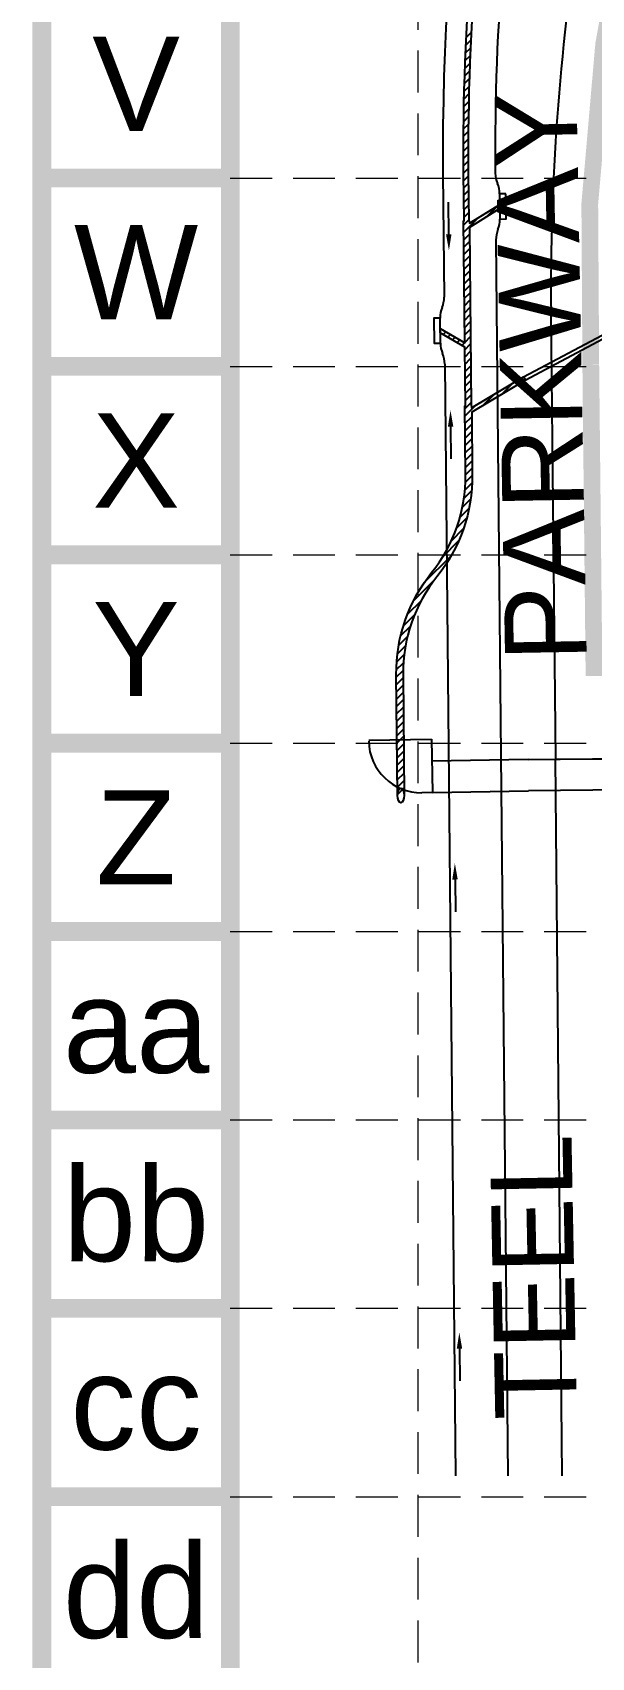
# Model space of a CAD drawing. Header units: inches. Extents: x 2468858 to 2474627, y 7110391 to 7114000.
# Drawn here: x 2468858 to 2469125, y 7111218 to 7111995 of the extents above; entities that cross this region are included whole.
import ezdxf
from ezdxf.enums import TextEntityAlignment as Align

# ---------------------------------------------------------------- set-up
doc = ezdxf.new("R2010")
doc.units = ezdxf.units.IN
doc.header["$MEASUREMENT"] = 0
doc.linetypes.add('HIDDEN', pattern=[0.375, 0.25, -0.125])
for name, color, linetype in [('BASE', 7, 'Continuous'), ('contours', 35, 'Continuous'), ('EXPVMT', 250, 'Continuous'), ('EXSTM', 250, 'Continuous'), ('FLOW', 250, 'Continuous'), ('FUTURE', 250, 'Continuous'), ('GRID', 254, 'HIDDEN'), ('LIMITS OF DISTUBANCE', 1, 'HIDDEN'), ('PVMT', 250, 'Continuous'), ('STM', 1, 'Continuous'), ('STRNAMES', 250, 'Continuous')]:
    doc.layers.add(name, color=color, linetype=linetype)
doc.styles.get("Standard").update_dxf_attribs({"font": 'ARIAL.TTF'})

msp = doc.modelspace()

# ---------------------------------------------------------------- linework, layer by layer
at = {"layer": 'BASE', "const_width": 9}
for points in [[(2468862.87, 7110395.23), (2474622.87, 7110395.23), (2474622.87, 7113995.23), (2468862.87, 7113995.23)], [(2468952.87, 7110485.23), (2474532.87, 7110485.23), (2474532.87, 7113905.23), (2468952.87, 7113905.23)]]:
    msp.add_lwpolyline(points, close=True, dxfattribs=at)
for points in [[(2468952.87, 7111925.23), (2468862.87, 7111925.23)], [(2468952.87, 7111835.23), (2468862.87, 7111835.23)], [(2468952.87, 7111745.23), (2468862.87, 7111745.23)], [(2468952.87, 7111655.23), (2468862.87, 7111655.23)], [(2468952.87, 7111565.23), (2468862.87, 7111565.23)], [(2468952.87, 7111475.23), (2468862.87, 7111475.23)], [(2468952.87, 7111385.23), (2468862.87, 7111385.23)], [(2468952.87, 7111295.23), (2468862.87, 7111295.23)]]:
    msp.add_lwpolyline(points, dxfattribs=at)
at = {"layer": 'contours', "color": 35}
for p, q in [((2469110.41, 7111421.38, 569), (2469110.4, 7111421.38, 569)), ((2469110.61, 7111401.14, 570), (2469110.67, 7111401.07, 570)), ((2469110.67, 7111401.07, 570), (2469110.61, 7111401.03, 570))]:
    msp.add_line(p, q, dxfattribs=at)
at = {"layer": 'EXPVMT', "color": 7}
for p, q in [((2469054.5, 7111927.33), (2469055.07, 7111868.36)), ((2469079.81, 7111895.6), (2469085.52, 7111305.24)), ((2469055.38, 7111836.36), (2469060.52, 7111305.24)), ((2469019.05, 7111656.68), (2469049.04, 7111657.15)), ((2469049.04, 7111657.15), (2469049.45, 7111631.65)), ((2469095.2, 7111647.38), (2469049.21, 7111646.65)), ((2469049.45, 7111631.65), (2469044.45, 7111631.57)), ((2469049.45, 7111631.65), (2469095.44, 7111632.38))]:
    msp.add_line(p, q, dxfattribs=at)
for points in [[(2469084.6, 7111917.65), (2469081.6, 7111917.62), (2469081.71, 7111905.62), (2469084.71, 7111905.65)], [(2469053.17, 7111858.34), (2469050.17, 7111858.31), (2469050.29, 7111846.32), (2469053.29, 7111846.34)]]:
    msp.add_lwpolyline(points, close=True, dxfattribs=at)
for centre, radius, start, end in [((2470204.45, 7111938.45), 1125, 159.16491, 180.55247), ((2470204.45, 7111938.45), 1150, 162.08602, 180.55402), ((2469092.5, 7111927.73), 13, 180.55247, 203.17388), ((2469068.6, 7111917.5), 13, 0.55402, 23.17388), ((2469092.81, 7111895.73), 13, 157.93415, 180.55402), ((2469068.72, 7111905.5), 13, 337.93415, 0.55402), ((2469042.07, 7111868.24), 13, 337.93415, 0.55402), ((2469066.17, 7111858.47), 13, 157.93415, 180.55402), ((2469066.29, 7111846.47), 13, 180.55402, 203.17388), ((2469042.38, 7111836.24), 13, 0.55402, 23.17388), ((2469044.05, 7111656.57), 25, 180.90572, 270.90572)]:
    msp.add_arc(centre, radius, start, end, dxfattribs=at)
at = {"layer": 'EXSTM', "color": 5}
for p, q in [((2469065.6, 7111992.36), (2469067.97, 7111994.73)), ((2469065.27, 7111984.97), (2469067.62, 7111987.32)), ((2469065.43, 7111988.66), (2469067.79, 7111991.02)), ((2469065, 7111977.62), (2469067.33, 7111979.95)), ((2469065.13, 7111981.29), (2469067.47, 7111983.63)), ((2469064.67, 7111966.69), (2469066.98, 7111969)), ((2469064.77, 7111970.32), (2469067.09, 7111972.64)), ((2469064.88, 7111973.97), (2469067.2, 7111976.29)), ((2469064.52, 7111959.46), (2469066.81, 7111961.76)), ((2469064.59, 7111963.07), (2469066.89, 7111965.37)), ((2469064.41, 7111952.28), (2469066.69, 7111954.56)), ((2469064.46, 7111955.87), (2469066.75, 7111958.15)), ((2469064.34, 7111945.15), (2469066.61, 7111947.41)), ((2469064.37, 7111948.71), (2469066.64, 7111950.98)), ((2469064.32, 7111938.06), (2469066.58, 7111940.31)), ((2469064.33, 7111941.6), (2469066.59, 7111943.85)), ((2469064.33, 7111934.53), (2469066.58, 7111936.77)), ((2469064.35, 7111931.01), (2469066.59, 7111933.25)), ((2469064.38, 7111927.5), (2469066.61, 7111929.73)), ((2469064.41, 7111924), (2469066.64, 7111926.23)), ((2469064.44, 7111920.5), (2469066.67, 7111922.73)), ((2469064.48, 7111917), (2469066.71, 7111919.23)), ((2469064.51, 7111913.5), (2469066.74, 7111915.72)), ((2469064.55, 7111909.99), (2469066.77, 7111912.22)), ((2469064.58, 7111906.49), (2469066.81, 7111908.72)), ((2469075.39, 7111906.7), (2469080.84, 7111912.14)), ((2469064.37, 7111902.74), (2469066.84, 7111905.22)), ((2469064.4, 7111899.24), (2469071.5, 7111906.34)), ((2469067.38, 7111901.75), (2469067.38, 7111901.72)), ((2469064.43, 7111895.74), (2469067.16, 7111898.46)), ((2469064.47, 7111892.24), (2469067.19, 7111894.96)), ((2469064.5, 7111888.74), (2469067.23, 7111891.46)), ((2469064.54, 7111885.23), (2469067.26, 7111887.96)), ((2469064.57, 7111881.73), (2469067.29, 7111884.46)), ((2469064.6, 7111878.23), (2469067.33, 7111880.96)), ((2469064.64, 7111874.73), (2469067.36, 7111877.45)), ((2469064.67, 7111871.23), (2469067.39, 7111873.95)), ((2469064.71, 7111867.73), (2469067.43, 7111870.45)), ((2469064.74, 7111864.22), (2469067.46, 7111866.95)), ((2469064.77, 7111860.72), (2469067.5, 7111863.45)), ((2469053.22, 7111852.71), (2469053.63, 7111853.12)), ((2469064.81, 7111857.22), (2469067.53, 7111859.95)), ((2469064.84, 7111853.72), (2469067.56, 7111856.44)), ((2469064.87, 7111850.22), (2469067.6, 7111852.94)), ((2469054.58, 7111850.53), (2469055.85, 7111851.81)), ((2469056.8, 7111849.21), (2469058.08, 7111850.49)), ((2469059.02, 7111847.9), (2469060.3, 7111849.17)), ((2469061.24, 7111846.58), (2469062.52, 7111847.86)), ((2469063.46, 7111845.27), (2469064.74, 7111846.54)), ((2469064.91, 7111846.72), (2469067.63, 7111849.44)), ((2469064.94, 7111843.21), (2469067.67, 7111845.94)), ((2469064.98, 7111839.71), (2469067.7, 7111842.44)), ((2469065.01, 7111836.21), (2469067.73, 7111838.93)), ((2469065.04, 7111832.71), (2469067.77, 7111835.43)), ((2469065.08, 7111829.21), (2469067.8, 7111831.93)), ((2469091.24, 7111827.09), (2469093.49, 7111829.34)), ((2469065.11, 7111825.71), (2469067.84, 7111828.43)), ((2469065.15, 7111822.2), (2469067.87, 7111824.93)), ((2469065.18, 7111818.7), (2469067.9, 7111821.43)), ((2469073.74, 7111816.65), (2469078.78, 7111821.7)), ((2469082.49, 7111821.87), (2469087.53, 7111826.92)), ((2469064.97, 7111814.95), (2469067.94, 7111817.92)), ((2469065, 7111811.45), (2469070.03, 7111816.48)), ((2469065.03, 7111807.95), (2469068.25, 7111811.17)), ((2469065.07, 7111804.45), (2469068.29, 7111807.67)), ((2469065.1, 7111800.95), (2469068.32, 7111804.17)), ((2469065.13, 7111797.45), (2469068.35, 7111800.66)), ((2469065.17, 7111793.94), (2469068.39, 7111797.16)), ((2469065.2, 7111790.44), (2469068.42, 7111793.66)), ((2469065.22, 7111779.85), (2469068.52, 7111783.16)), ((2469065.24, 7111786.94), (2469068.46, 7111790.16)), ((2469065.27, 7111783.44), (2469068.49, 7111786.66)), ((2469064.5, 7111772.06), (2469068.21, 7111775.77)), ((2469064.97, 7111776.07), (2469068.46, 7111779.56)), ((2469062.61, 7111763.1), (2469067, 7111767.49)), ((2469063.74, 7111767.76), (2469067.74, 7111771.77)), ((2469060.96, 7111757.92), (2469065.91, 7111762.87)), ((2469054.44, 7111744.32), (2469062.1, 7111751.98)), ((2469058.51, 7111751.93), (2469064.36, 7111757.78)), ((2469045.43, 7111731.77), (2469058.55, 7111744.9)), ((2469040.38, 7111723.19), (2469050.68, 7111733.49)), ((2469037.52, 7111716.8), (2469044.18, 7111723.46)), ((2469035.61, 7111711.35), (2469041, 7111716.74)), ((2469033.36, 7111702.03), (2469037.56, 7111706.23)), ((2469034.28, 7111706.48), (2469038.96, 7111711.16)), ((2469032.37, 7111693.97), (2469035.98, 7111697.58)), ((2469032.74, 7111697.88), (2469036.61, 7111701.74)), ((2469032.21, 7111690.27), (2469035.61, 7111693.67)), ((2469032.21, 7111686.74), (2469035.45, 7111689.98)), ((2469032.24, 7111683.24), (2469035.46, 7111686.46)), ((2469032.28, 7111679.73), (2469035.5, 7111682.95)), ((2469032.31, 7111676.23), (2469035.53, 7111679.45)), ((2469032.35, 7111672.73), (2469035.56, 7111675.95)), ((2469032.38, 7111669.23), (2469035.6, 7111672.45)), ((2469032.41, 7111665.73), (2469035.63, 7111668.95)), ((2469032.45, 7111662.23), (2469035.67, 7111665.45)), ((2469032.48, 7111658.73), (2469035.7, 7111661.95)), ((2469032.52, 7111655.23), (2469035.73, 7111658.44)), ((2469032.55, 7111651.72), (2469035.77, 7111654.94)), ((2469032.58, 7111648.22), (2469035.8, 7111651.44)), ((2469032.62, 7111644.72), (2469035.84, 7111647.94)), ((2469032.65, 7111641.22), (2469035.87, 7111644.44)), ((2469032.69, 7111637.72), (2469035.91, 7111640.94)), ((2469032.72, 7111634.22), (2469035.94, 7111637.44)), ((2469032.76, 7111630.72), (2469035.97, 7111633.93))]:
    msp.add_line(p, q, dxfattribs=at)
for points in [[(2469032.76, 7111630.27), (2469032.2, 7111687.98, -0.173392), (2469049.09, 7111736.73, 0.173371), (2469065.27, 7111783.41), (2469064.95, 7111816.41), (2469065.2, 7111816.41), (2469064.93, 7111844.4), (2469053.24, 7111851.32), (2469053.22, 7111853.37), (2469064.91, 7111846.44), (2469064.35, 7111904.72), (2469064.6, 7111904.73), (2469064.38, 7111927.43, -0.0936), (2469138.88, 7112343.97), (2469150.03, 7112373.26), (2469150.14, 7112373.21), (2469162.86, 7112406.63, 0.001471), (2469165.06, 7112412.47), (2469156.34, 7112423.52), (2469157.04, 7112425.45), (2469165.78, 7112414.39, 0.000322), (2469166.25, 7112415.67), (2469166.37, 7112415.62, 0.046165), (2469217.02, 7112604.29, 0.046165)], [(2469140.98, 7112343.17, 0.0936), (2469066.63, 7111927.45), (2469066.85, 7111904.75), (2469067.1, 7111904.75), (2469067.11, 7111903.61), (2469081.65, 7111912.65), (2469081.67, 7111910.6), (2469067.13, 7111901.56), (2469067.95, 7111816.43), (2469068.2, 7111816.44), (2469068.21, 7111815.4), (2469093, 7111830.17), (2469093.89, 7111828.67), (2469068.23, 7111813.37), (2469068.52, 7111783.44, -0.173371), (2469051.63, 7111734.7, 0.173392), (2469035.45, 7111688.01), (2469036.01, 7111630.3)]]:
    msp.add_lwpolyline(points, format="xyb", dxfattribs=at)
msp.add_ellipse((2469034.38, 7111630.28), major_axis=(-0.03, 3.5), ratio=0.464286, dxfattribs=at)
at = {"layer": 'FLOW', "color": 7}
for p, q in [((2469057.28, 7111898.35), (2469057.14, 7111913.75)), ((2469058.17, 7111806.42), (2469058.33, 7111791.02)), ((2469060.27, 7111590.09), (2469060.42, 7111574.69)), ((2469062.4, 7111365.91), (2469062.55, 7111350.51))]:
    msp.add_line(p, q, dxfattribs=at)
for points in [[(2469055.98, 7111898.34), (2469058.58, 7111898.36), (2469057.36, 7111890.55)], [(2469056.87, 7111806.41), (2469059.47, 7111806.44), (2469058.1, 7111814.22)], [(2469061.57, 7111590.1), (2469058.97, 7111590.08), (2469060.2, 7111597.89)], [(2469063.7, 7111365.92), (2469061.1, 7111365.9), (2469062.33, 7111373.71)]]:
    msp.add_solid(points, dxfattribs=at)
at = {"layer": 'FUTURE', "color": 7}
for p, q in [((2469095.2, 7111647.38), (2469141.2, 7111647.96)), ((2469111.53, 7111305.24), (2469108.23, 7111647.51)), ((2469141.39, 7111632.96), (2469095.39, 7111632.38))]:
    msp.add_line(p, q, dxfattribs=at)
at = {"layer": 'GRID', "color": 252, "linetype": 'HIDDEN', "lineweight": 0, "ltscale": 80}
for p, q in [((2469042.57, 7113906.08), (2469042.57, 7110754.83)), ((2468952.87, 7111925.23), (2474532.87, 7111925.23)), ((2468952.87, 7111835.23), (2474532.87, 7111835.23)), ((2468952.87, 7111745.23), (2474532.87, 7111745.23)), ((2468952.87, 7111655.23), (2474532.87, 7111655.23)), ((2468952.87, 7111565.23), (2474532.87, 7111565.23)), ((2468952.87, 7111475.23), (2474532.87, 7111475.23)), ((2468952.87, 7111385.23), (2474532.87, 7111385.23)), ((2468952.87, 7111295.23), (2474532.87, 7111295.23))]:
    msp.add_line(p, q, dxfattribs=at)
at = {"layer": 'LIMITS OF DISTUBANCE', "ltscale": 300, "const_width": 8}
msp.add_lwpolyline([(2471705.42, 7112622.35), (2469299.78, 7112610.93), (2469280.51, 7112511.92), (2469190.31, 7112212.78), (2469165.72, 7112138.5, 0.093397), (2469125.14, 7111836.24), (2469126.65, 7111691.28), (2469320.36, 7111692.25), (2469319.4, 7111652.36), (2469249.22, 7111583.65), (2469311.22, 7111515.9), (2469399.19, 7111603.35), (2469561.17, 7111536.56), (2469635.52, 7111518.85), (2469622.58, 7111359.81), (2469939.15, 7111366.28), (2469938.07, 7111400.24), (2470156.41, 7111338.31), (2470318.79, 7111316.1), (2470476.04, 7111322.08), (2470480.31, 7111246.9), (2471344.66, 7111268.5)], format="xyb", dxfattribs=at)
at = {"layer": 'PVMT', "color": 7}
for p, q in [((2469106.13, 7111861.01), (2469108.23, 7111647.51)), ((2469108.23, 7111647.51), (2469133.23, 7111647.75))]:
    msp.add_line(p, q, dxfattribs=at)
msp.add_arc((2470231.08, 7111872.06), 1125, 171.06002, 180.56319, dxfattribs=at)
at = {"layer": 'STM', "color": 5}
for p, q in [((2469093.03, 7111830.19), (2469133.22, 7111851.56)), ((2469093.86, 7111828.65), (2469133.24, 7111849.59)), ((2469093.03, 7111830.19), (2469093.86, 7111828.65))]:
    msp.add_line(p, q, dxfattribs=at)

# ---------------------------------------------------------------- texts
at = {"layer": 'BASE'}
for s, p in [('V', (2468907.87, 7111970.23)), ('W', (2468907.87, 7111880.23)), ('X', (2468907.87, 7111790.23)), ('Y', (2468907.87, 7111700.23)), ('Z', (2468907.87, 7111610.23)), ('aa', (2468907.87, 7111520.23)), ('bb', (2468907.87, 7111430.23)), ('cc', (2468907.87, 7111340.23)), ('dd', (2468907.87, 7111250.23))]:
    msp.add_text(s, height=45, dxfattribs=at).set_placement(p, align=Align.MIDDLE_CENTER)
at = {"layer": 'STRNAMES', "color": 7}
for s, rotation, p in [('PARKWAY', 91.03327, (2469123.23, 7111694.47)), ('TEEL', 91.11003, (2469118.53, 7111332.41))]:
    msp.add_text(s, height=39, rotation=rotation, dxfattribs=at).set_placement(p)

doc.saveas('drawing.dxf')
